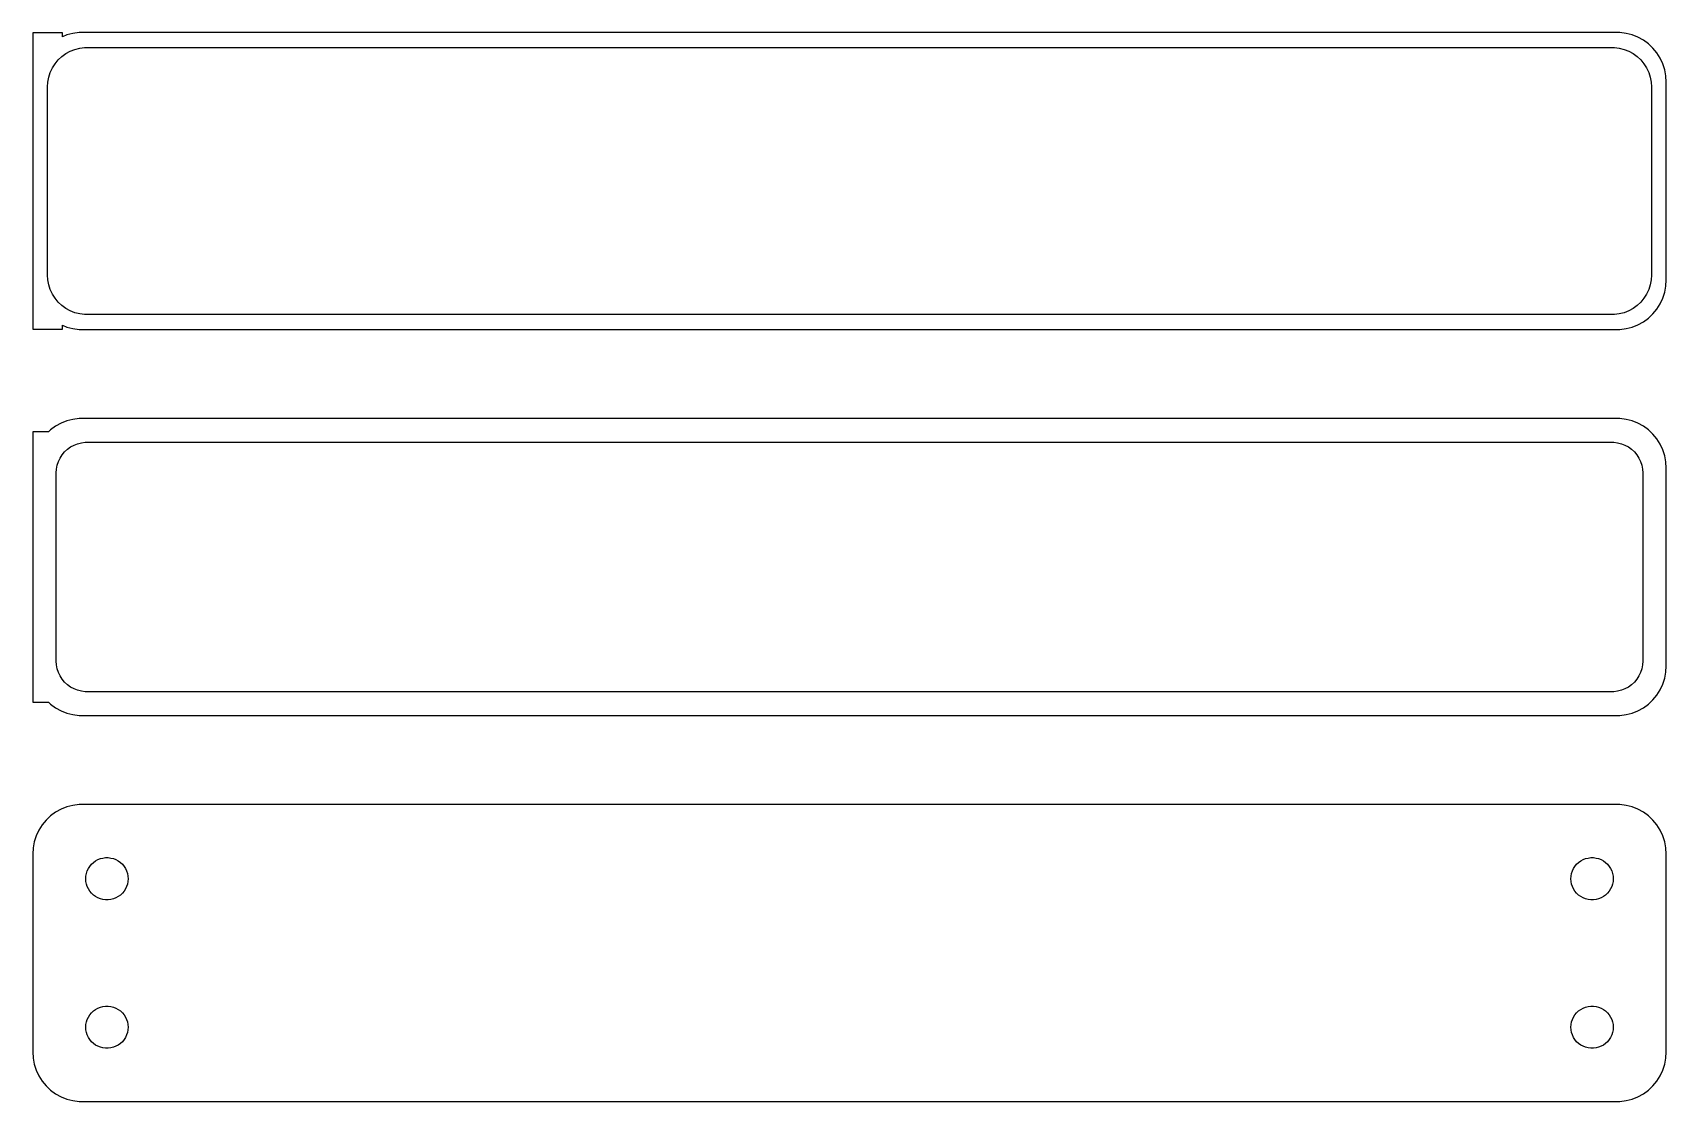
# Model space of a CAD drawing. Header units: metres. Extents: x -82 to 82, y 102 to 210.
import ezdxf

# ---------------------------------------------------------------- set-up
doc = ezdxf.new("R2010")
doc.units = ezdxf.units.M

msp = doc.modelspace()

# ---------------------------------------------------------------- linework, layer by layer
for p, q in [((-79.5, 209.979), (-82.5, 209.979)), ((-82.5, 209.979), (-82.5, 180.021)), ((-79.5, 209.575), (-79.5, 209.979)), ((-79.0451, 209.755), (-79.5, 209.575)), ((-78.4369, 209.911), (-79.0451, 209.755)), ((-77.8139, 209.99), (-78.4369, 209.911)), ((77.8139, 209.99), (-77.8139, 209.99)), ((78.4369, 209.911), (77.8139, 209.99)), ((79.0451, 209.755), (78.4369, 209.911)), ((79.6289, 209.524), (79.0451, 209.755)), ((-79.1433, 207.877), (-78.7031, 208.119)), ((-78.7031, 208.119), (-78.2361, 208.304)), ((-78.2361, 208.304), (-77.7495, 208.429)), ((-77.7495, 208.429), (-77.2512, 208.492)), ((-77.2512, 208.492), (77.2512, 208.492)), ((77.2512, 208.492), (77.7495, 208.429)), ((77.7495, 208.429), (78.2361, 208.304)), ((78.2361, 208.304), (78.7031, 208.119)), ((78.7031, 208.119), (79.1433, 207.877)), ((80.1791, 209.222), (79.6289, 209.524)), ((80.6871, 208.853), (80.1791, 209.222)), ((81.1448, 208.423), (80.6871, 208.853)), ((81.5451, 207.939), (81.1448, 208.423)), ((81.8815, 207.409), (81.5451, 207.939)), ((-80.7191, 205.972), (-80.5052, 206.427)), ((-80.5052, 206.427), (-80.2361, 206.851)), ((-80.2361, 206.851), (-79.9159, 207.238)), ((-79.9159, 207.238), (-79.5497, 207.582)), ((-79.5497, 207.582), (-79.1433, 207.877)), ((79.1433, 207.877), (79.5497, 207.582)), ((79.5497, 207.582), (79.9159, 207.238)), ((79.9159, 207.238), (80.2361, 206.851)), ((80.2361, 206.851), (80.5052, 206.427)), ((80.5052, 206.427), (80.7191, 205.972)), ((82.1489, 206.841), (81.8815, 207.409)), ((82.3429, 206.243), (82.1489, 206.841)), ((-81, 204.5), (-80.9685, 205.001)), ((-80.9685, 205.001), (-80.8743, 205.495)), ((-80.8743, 205.495), (-80.7191, 205.972)), ((80.7191, 205.972), (80.8743, 205.495)), ((80.8743, 205.495), (80.9685, 205.001)), ((80.9685, 205.001), (81, 204.5)), ((82.4606, 205.627), (82.3429, 206.243)), ((82.5, 205), (82.4606, 205.627)), ((82.5, 185), (82.5, 205)), ((-81, 185.5), (-81, 204.5)), ((81, 204.5), (81, 185.5)), ((-80.9685, 184.999), (-81, 185.5)), ((-80.8743, 184.505), (-80.9685, 184.999)), ((80.9685, 184.999), (80.8743, 184.505)), ((81, 185.5), (80.9685, 184.999)), ((82.4606, 184.373), (82.5, 185)), ((-80.7191, 184.028), (-80.8743, 184.505)), ((-80.5052, 183.573), (-80.7191, 184.028)), ((-80.2361, 183.149), (-80.5052, 183.573)), ((80.5052, 183.573), (80.2361, 183.149)), ((80.7191, 184.028), (80.5052, 183.573)), ((80.8743, 184.505), (80.7191, 184.028)), ((81.8815, 182.591), (82.1489, 183.159)), ((82.1489, 183.159), (82.3429, 183.757)), ((82.3429, 183.757), (82.4606, 184.373)), ((-79.9159, 182.762), (-80.2361, 183.149)), ((-79.5497, 182.418), (-79.9159, 182.762)), ((-79.1433, 182.123), (-79.5497, 182.418)), ((-78.7031, 181.881), (-79.1433, 182.123)), ((-78.2361, 181.696), (-78.7031, 181.881)), ((-77.7495, 181.571), (-78.2361, 181.696)), ((-77.2512, 181.508), (-77.7495, 181.571)), ((77.2512, 181.508), (-77.2512, 181.508)), ((77.7495, 181.571), (77.2512, 181.508)), ((78.2361, 181.696), (77.7495, 181.571)), ((78.7031, 181.881), (78.2361, 181.696)), ((79.1433, 182.123), (78.7031, 181.881)), ((79.5497, 182.418), (79.1433, 182.123)), ((79.9159, 182.762), (79.5497, 182.418)), ((80.2361, 183.149), (79.9159, 182.762)), ((80.6871, 181.147), (81.1448, 181.577)), ((81.1448, 181.577), (81.5451, 182.061)), ((81.5451, 182.061), (81.8815, 182.591)), ((-82.5, 180.021), (-79.5, 180.021)), ((-79.5, 180.021), (-79.5, 180.425)), ((-79.5, 180.425), (-79.0451, 180.245)), ((-79.0451, 180.245), (-78.4369, 180.089)), ((-78.4369, 180.089), (-77.8139, 180.01)), ((-77.8139, 180.01), (77.8139, 180.01)), ((77.8139, 180.01), (78.4369, 180.089)), ((78.4369, 180.089), (79.0451, 180.245)), ((79.0451, 180.245), (79.6289, 180.476)), ((79.6289, 180.476), (80.1791, 180.778)), ((80.1791, 180.778), (80.6871, 181.147)), ((-80.1791, 170.222), (-80.6871, 169.853)), ((-79.6289, 170.524), (-80.1791, 170.222)), ((-79.0451, 170.755), (-79.6289, 170.524)), ((-78.4369, 170.911), (-79.0451, 170.755)), ((-77.8139, 170.99), (-78.4369, 170.911)), ((77.8139, 170.99), (-77.8139, 170.99)), ((78.4369, 170.911), (77.8139, 170.99)), ((79.0451, 170.755), (78.4369, 170.911)), ((79.6289, 170.524), (79.0451, 170.755)), ((80.1791, 170.222), (79.6289, 170.524)), ((80.6871, 169.853), (80.1791, 170.222)), ((-80.9, 169.653), (-82.5, 169.653)), ((-82.5, 169.653), (-82.5, 142.347)), ((-80.6871, 169.853), (-80.9, 169.653)), ((-78.668, 168.128), (-78.3254, 168.317)), ((-78.3254, 168.317), (-77.9619, 168.461)), ((-77.9619, 168.461), (-77.5833, 168.558)), ((-77.5833, 168.558), (-77.1955, 168.607)), ((-77.1955, 168.607), (77.1955, 168.607)), ((77.1955, 168.607), (77.5833, 168.558)), ((77.5833, 168.558), (77.9619, 168.461)), ((77.9619, 168.461), (78.3254, 168.317)), ((78.3254, 168.317), (78.668, 168.128)), ((81.1448, 169.423), (80.6871, 169.853)), ((81.5451, 168.939), (81.1448, 169.423)), ((81.8815, 168.409), (81.5451, 168.939)), ((82.1489, 167.841), (81.8815, 168.409)), ((-79.8943, 166.646), (-79.7279, 167)), ((-79.7279, 167), (-79.5184, 167.33)), ((-79.5184, 167.33), (-79.2692, 167.631)), ((-79.2692, 167.631), (-78.9843, 167.899)), ((-78.9843, 167.899), (-78.668, 168.128)), ((78.668, 168.128), (78.9843, 167.899)), ((78.9843, 167.899), (79.2692, 167.631)), ((79.2692, 167.631), (79.5184, 167.33)), ((79.5184, 167.33), (79.7279, 167)), ((79.7279, 167), (79.8943, 166.646)), ((82.3429, 167.243), (82.1489, 167.841)), ((82.4606, 166.627), (82.3429, 167.243)), ((-80.1129, 165.5), (-80.0884, 165.89)), ((-80.1129, 146.5), (-80.1129, 165.5)), ((-80.0884, 165.89), (-80.0151, 166.274)), ((-80.0151, 166.274), (-79.8943, 166.646)), ((79.8943, 166.646), (80.0151, 166.274)), ((80.0151, 166.274), (80.0884, 165.89)), ((80.0884, 165.89), (80.1129, 165.5)), ((80.1129, 165.5), (80.1129, 146.5)), ((82.5, 166), (82.4606, 166.627)), ((82.5, 146), (82.5, 166)), ((-80.0884, 146.11), (-80.1129, 146.5)), ((-80.0151, 145.726), (-80.0884, 146.11)), ((-79.8943, 145.354), (-80.0151, 145.726)), ((-79.7279, 145), (-79.8943, 145.354)), ((79.8943, 145.354), (79.7279, 145)), ((80.0151, 145.726), (79.8943, 145.354)), ((80.0884, 146.11), (80.0151, 145.726)), ((80.1129, 146.5), (80.0884, 146.11)), ((82.3429, 144.757), (82.4606, 145.373)), ((82.4606, 145.373), (82.5, 146)), ((-79.5184, 144.67), (-79.7279, 145)), ((-79.2692, 144.369), (-79.5184, 144.67)), ((-78.9843, 144.101), (-79.2692, 144.369)), ((-78.668, 143.872), (-78.9843, 144.101)), ((-78.3254, 143.683), (-78.668, 143.872)), ((-77.9619, 143.539), (-78.3254, 143.683)), ((78.3254, 143.683), (77.9619, 143.539)), ((78.668, 143.872), (78.3254, 143.683)), ((78.9843, 144.101), (78.668, 143.872)), ((79.2692, 144.369), (78.9843, 144.101)), ((79.5184, 144.67), (79.2692, 144.369)), ((79.7279, 145), (79.5184, 144.67)), ((81.5451, 143.061), (81.8815, 143.591)), ((81.8815, 143.591), (82.1489, 144.159)), ((82.1489, 144.159), (82.3429, 144.757)), ((-82.5, 142.347), (-80.9, 142.347)), ((-80.9, 142.347), (-80.6871, 142.147)), ((-80.6871, 142.147), (-80.1791, 141.778)), ((-77.5833, 143.442), (-77.9619, 143.539)), ((-77.1955, 143.393), (-77.5833, 143.442)), ((77.1955, 143.393), (-77.1955, 143.393)), ((77.5833, 143.442), (77.1955, 143.393)), ((77.9619, 143.539), (77.5833, 143.442)), ((80.1791, 141.778), (80.6871, 142.147)), ((80.6871, 142.147), (81.1448, 142.577)), ((81.1448, 142.577), (81.5451, 143.061)), ((-80.1791, 141.778), (-79.6289, 141.476)), ((-79.6289, 141.476), (-79.0451, 141.245)), ((-79.0451, 141.245), (-78.4369, 141.089)), ((-78.4369, 141.089), (-77.8139, 141.01)), ((-77.8139, 141.01), (77.8139, 141.01)), ((77.8139, 141.01), (78.4369, 141.089)), ((78.4369, 141.089), (79.0451, 141.245)), ((79.0451, 141.245), (79.6289, 141.476)), ((79.6289, 141.476), (80.1791, 141.778)), ((-81.1448, 130.423), (-81.5451, 129.939)), ((-80.6871, 130.853), (-81.1448, 130.423)), ((-80.1791, 131.222), (-80.6871, 130.853)), ((-79.6289, 131.524), (-80.1791, 131.222)), ((-79.0451, 131.755), (-79.6289, 131.524)), ((-78.4369, 131.911), (-79.0451, 131.755)), ((-77.8139, 131.99), (-78.4369, 131.911)), ((77.8139, 131.99), (-77.8139, 131.99)), ((78.4369, 131.911), (77.8139, 131.99)), ((79.0451, 131.755), (78.4369, 131.911)), ((79.6289, 131.524), (79.0451, 131.755)), ((80.1791, 131.222), (79.6289, 131.524)), ((80.6871, 130.853), (80.1791, 131.222)), ((81.1448, 130.423), (80.6871, 130.853)), ((81.5451, 129.939), (81.1448, 130.423)), ((-82.1489, 128.841), (-82.3429, 128.243)), ((-81.8815, 129.409), (-82.1489, 128.841)), ((-81.5451, 129.939), (-81.8815, 129.409)), ((81.8815, 129.409), (81.5451, 129.939)), ((82.1489, 128.841), (81.8815, 129.409)), ((82.3429, 128.243), (82.1489, 128.841)), ((-82.4606, 127.627), (-82.5, 127)), ((-82.3429, 128.243), (-82.4606, 127.627)), ((82.4606, 127.627), (82.3429, 128.243)), ((82.5, 127), (82.4606, 127.627)), ((-82.5, 127), (-82.5, 107)), ((-76.9853, 125.286), (-76.8712, 125.529)), ((-76.8712, 125.529), (-76.7275, 125.755)), ((-76.7275, 125.755), (-76.5566, 125.962)), ((-76.5566, 125.962), (-76.3611, 126.145)), ((-76.3611, 126.145), (-76.1441, 126.303)), ((-76.1441, 126.303), (-75.9092, 126.432)), ((-75.9092, 126.432), (-75.6598, 126.531)), ((-75.6598, 126.531), (-75.4001, 126.597)), ((-75.4001, 126.597), (-75.1341, 126.631)), ((-75.1341, 126.631), (-74.8659, 126.631)), ((-74.8659, 126.631), (-74.5999, 126.597)), ((-74.5999, 126.597), (-74.3401, 126.531)), ((-74.3401, 126.531), (-74.0908, 126.432)), ((-74.0908, 126.432), (-73.8559, 126.303)), ((-73.8559, 126.303), (-73.6389, 126.145)), ((-73.6389, 126.145), (-73.4434, 125.962)), ((-73.4434, 125.962), (-73.2725, 125.755)), ((-73.2725, 125.755), (-73.1288, 125.529)), ((-73.1288, 125.529), (-73.0146, 125.286)), ((73.0146, 125.286), (73.1288, 125.529)), ((73.1288, 125.529), (73.2725, 125.755)), ((73.2725, 125.755), (73.4434, 125.962)), ((73.4434, 125.962), (73.6389, 126.145)), ((73.6389, 126.145), (73.8559, 126.303)), ((73.8559, 126.303), (74.0908, 126.432)), ((74.0908, 126.432), (74.3401, 126.531)), ((74.3401, 126.531), (74.5999, 126.597)), ((74.5999, 126.597), (74.8659, 126.631)), ((74.8659, 126.631), (75.1341, 126.631)), ((75.1341, 126.631), (75.4001, 126.597)), ((75.4001, 126.597), (75.6598, 126.531)), ((75.6598, 126.531), (75.9092, 126.432)), ((75.9092, 126.432), (76.1441, 126.303)), ((76.1441, 126.303), (76.3611, 126.145)), ((76.3611, 126.145), (76.5566, 125.962)), ((76.5566, 125.962), (76.7275, 125.755)), ((76.7275, 125.755), (76.8712, 125.529)), ((76.8712, 125.529), (76.9853, 125.286)), ((82.5, 107), (82.5, 127)), ((-77.1353, 124.5), (-77.1185, 124.768)), ((-77.1185, 124.232), (-77.1353, 124.5)), ((-77.1185, 124.768), (-77.0682, 125.031)), ((-77.0682, 123.969), (-77.1185, 124.232)), ((-77.0682, 125.031), (-76.9853, 125.286)), ((-76.9853, 123.714), (-77.0682, 123.969)), ((-73.0146, 125.286), (-72.9318, 125.031)), ((-72.9318, 123.969), (-73.0146, 123.714)), ((-72.9318, 125.031), (-72.8815, 124.768)), ((-72.8815, 124.232), (-72.9318, 123.969)), ((-72.8815, 124.768), (-72.8647, 124.5)), ((-72.8647, 124.5), (-72.8815, 124.232)), ((72.8647, 124.5), (72.8815, 124.768)), ((72.8815, 124.232), (72.8647, 124.5)), ((72.8815, 124.768), (72.9318, 125.031)), ((72.9318, 123.969), (72.8815, 124.232)), ((72.9318, 125.031), (73.0146, 125.286)), ((73.0146, 123.714), (72.9318, 123.969)), ((76.9853, 125.286), (77.0682, 125.031)), ((77.0682, 123.969), (76.9853, 123.714)), ((77.0682, 125.031), (77.1185, 124.768)), ((77.1185, 124.232), (77.0682, 123.969)), ((77.1185, 124.768), (77.1353, 124.5)), ((77.1353, 124.5), (77.1185, 124.232)), ((-76.8712, 123.471), (-76.9853, 123.714)), ((-76.7275, 123.245), (-76.8712, 123.471)), ((-76.5566, 123.038), (-76.7275, 123.245)), ((-76.3611, 122.855), (-76.5566, 123.038)), ((-76.1441, 122.697), (-76.3611, 122.855)), ((-75.9092, 122.568), (-76.1441, 122.697)), ((-75.6598, 122.469), (-75.9092, 122.568)), ((-75.4001, 122.403), (-75.6598, 122.469)), ((-75.1341, 122.369), (-75.4001, 122.403)), ((-74.8659, 122.369), (-75.1341, 122.369)), ((-74.5999, 122.403), (-74.8659, 122.369)), ((-74.3401, 122.469), (-74.5999, 122.403)), ((-74.0908, 122.568), (-74.3401, 122.469)), ((-73.8559, 122.697), (-74.0908, 122.568)), ((-73.6389, 122.855), (-73.8559, 122.697)), ((-73.4434, 123.038), (-73.6389, 122.855)), ((-73.2725, 123.245), (-73.4434, 123.038)), ((-73.1288, 123.471), (-73.2725, 123.245)), ((-73.0146, 123.714), (-73.1288, 123.471)), ((73.1288, 123.471), (73.0146, 123.714)), ((73.2725, 123.245), (73.1288, 123.471)), ((73.4434, 123.038), (73.2725, 123.245)), ((73.6389, 122.855), (73.4434, 123.038)), ((73.8559, 122.697), (73.6389, 122.855)), ((74.0908, 122.568), (73.8559, 122.697)), ((74.3401, 122.469), (74.0908, 122.568)), ((74.5999, 122.403), (74.3401, 122.469)), ((74.8659, 122.369), (74.5999, 122.403)), ((75.1341, 122.369), (74.8659, 122.369)), ((75.4001, 122.403), (75.1341, 122.369)), ((75.6598, 122.469), (75.4001, 122.403)), ((75.9092, 122.568), (75.6598, 122.469)), ((76.1441, 122.697), (75.9092, 122.568)), ((76.3611, 122.855), (76.1441, 122.697)), ((76.5566, 123.038), (76.3611, 122.855)), ((76.7275, 123.245), (76.5566, 123.038)), ((76.8712, 123.471), (76.7275, 123.245)), ((76.9853, 123.714), (76.8712, 123.471)), ((-76.8712, 110.529), (-76.7275, 110.755)), ((-76.7275, 110.755), (-76.5566, 110.962)), ((-76.5566, 110.962), (-76.3611, 111.145)), ((-76.3611, 111.145), (-76.1441, 111.303)), ((-76.1441, 111.303), (-75.9092, 111.432)), ((-75.9092, 111.432), (-75.6598, 111.531)), ((-75.6598, 111.531), (-75.4001, 111.597)), ((-75.4001, 111.597), (-75.1341, 111.631)), ((-75.1341, 111.631), (-74.8659, 111.631)), ((-74.8659, 111.631), (-74.5999, 111.597)), ((-74.5999, 111.597), (-74.3401, 111.531)), ((-74.3401, 111.531), (-74.0908, 111.432)), ((-74.0908, 111.432), (-73.8559, 111.303)), ((-73.8559, 111.303), (-73.6389, 111.145)), ((-73.6389, 111.145), (-73.4434, 110.962)), ((-73.4434, 110.962), (-73.2725, 110.755)), ((-73.2725, 110.755), (-73.1288, 110.529)), ((73.1288, 110.529), (73.2725, 110.755)), ((73.2725, 110.755), (73.4434, 110.962)), ((73.4434, 110.962), (73.6389, 111.145)), ((73.6389, 111.145), (73.8559, 111.303)), ((73.8559, 111.303), (74.0908, 111.432)), ((74.0908, 111.432), (74.3401, 111.531)), ((74.3401, 111.531), (74.5999, 111.597)), ((74.5999, 111.597), (74.8659, 111.631)), ((74.8659, 111.631), (75.1341, 111.631)), ((75.1341, 111.631), (75.4001, 111.597)), ((75.4001, 111.597), (75.6598, 111.531)), ((75.6598, 111.531), (75.9092, 111.432)), ((75.9092, 111.432), (76.1441, 111.303)), ((76.1441, 111.303), (76.3611, 111.145)), ((76.3611, 111.145), (76.5566, 110.962)), ((76.5566, 110.962), (76.7275, 110.755)), ((76.7275, 110.755), (76.8712, 110.529)), ((-77.1353, 109.5), (-77.1185, 109.768)), ((-77.1185, 109.232), (-77.1353, 109.5)), ((-77.1185, 109.768), (-77.0682, 110.031)), ((-77.0682, 108.969), (-77.1185, 109.232)), ((-77.0682, 110.031), (-76.9853, 110.286)), ((-76.9853, 108.714), (-77.0682, 108.969)), ((-76.9853, 110.286), (-76.8712, 110.529)), ((-73.1288, 110.529), (-73.0146, 110.286)), ((-73.0146, 110.286), (-72.9318, 110.031)), ((-72.9318, 108.969), (-73.0146, 108.714)), ((-72.9318, 110.031), (-72.8815, 109.768)), ((-72.8815, 109.232), (-72.9318, 108.969)), ((-72.8815, 109.768), (-72.8647, 109.5)), ((-72.8647, 109.5), (-72.8815, 109.232)), ((72.8647, 109.5), (72.8815, 109.768)), ((72.8815, 109.232), (72.8647, 109.5)), ((72.8815, 109.768), (72.9318, 110.031)), ((72.9318, 108.969), (72.8815, 109.232)), ((72.9318, 110.031), (73.0146, 110.286)), ((73.0146, 108.714), (72.9318, 108.969)), ((73.0146, 110.286), (73.1288, 110.529)), ((76.8712, 110.529), (76.9853, 110.286)), ((76.9853, 110.286), (77.0682, 110.031)), ((77.0682, 108.969), (76.9853, 108.714)), ((77.0682, 110.031), (77.1185, 109.768)), ((77.1185, 109.232), (77.0682, 108.969)), ((77.1185, 109.768), (77.1353, 109.5)), ((77.1353, 109.5), (77.1185, 109.232)), ((-76.8712, 108.471), (-76.9853, 108.714)), ((-76.7275, 108.245), (-76.8712, 108.471)), ((-76.5566, 108.038), (-76.7275, 108.245)), ((-76.3611, 107.855), (-76.5566, 108.038)), ((-76.1441, 107.697), (-76.3611, 107.855)), ((-75.9092, 107.568), (-76.1441, 107.697)), ((-75.6598, 107.469), (-75.9092, 107.568)), ((-75.4001, 107.403), (-75.6598, 107.469)), ((-75.1341, 107.369), (-75.4001, 107.403)), ((-74.8659, 107.369), (-75.1341, 107.369)), ((-74.5999, 107.403), (-74.8659, 107.369)), ((-74.3401, 107.469), (-74.5999, 107.403)), ((-74.0908, 107.568), (-74.3401, 107.469)), ((-73.8559, 107.697), (-74.0908, 107.568)), ((-73.6389, 107.855), (-73.8559, 107.697)), ((-73.4434, 108.038), (-73.6389, 107.855)), ((-73.2725, 108.245), (-73.4434, 108.038)), ((-73.1288, 108.471), (-73.2725, 108.245)), ((-73.0146, 108.714), (-73.1288, 108.471)), ((73.1288, 108.471), (73.0146, 108.714)), ((73.2725, 108.245), (73.1288, 108.471)), ((73.4434, 108.038), (73.2725, 108.245)), ((73.6389, 107.855), (73.4434, 108.038)), ((73.8559, 107.697), (73.6389, 107.855)), ((74.0908, 107.568), (73.8559, 107.697)), ((74.3401, 107.469), (74.0908, 107.568)), ((74.5999, 107.403), (74.3401, 107.469)), ((74.8659, 107.369), (74.5999, 107.403)), ((75.1341, 107.369), (74.8659, 107.369)), ((75.4001, 107.403), (75.1341, 107.369)), ((75.6598, 107.469), (75.4001, 107.403)), ((75.9092, 107.568), (75.6598, 107.469)), ((76.1441, 107.697), (75.9092, 107.568)), ((76.3611, 107.855), (76.1441, 107.697)), ((76.5566, 108.038), (76.3611, 107.855)), ((76.7275, 108.245), (76.5566, 108.038)), ((76.8712, 108.471), (76.7275, 108.245)), ((76.9853, 108.714), (76.8712, 108.471)), ((-82.5, 107), (-82.4606, 106.373)), ((-82.4606, 106.373), (-82.3429, 105.757)), ((-82.3429, 105.757), (-82.1489, 105.159)), ((82.1489, 105.159), (82.3429, 105.757)), ((82.3429, 105.757), (82.4606, 106.373)), ((82.4606, 106.373), (82.5, 107)), ((-82.1489, 105.159), (-81.8815, 104.591)), ((-81.8815, 104.591), (-81.5451, 104.061)), ((-81.5451, 104.061), (-81.1448, 103.577)), ((81.1448, 103.577), (81.5451, 104.061)), ((81.5451, 104.061), (81.8815, 104.591)), ((81.8815, 104.591), (82.1489, 105.159)), ((-81.1448, 103.577), (-80.6871, 103.147)), ((-80.6871, 103.147), (-80.1791, 102.778)), ((-80.1791, 102.778), (-79.6289, 102.476)), ((-79.6289, 102.476), (-79.0451, 102.245)), ((79.0451, 102.245), (79.6289, 102.476)), ((79.6289, 102.476), (80.1791, 102.778)), ((80.1791, 102.778), (80.6871, 103.147)), ((80.6871, 103.147), (81.1448, 103.577)), ((-79.0451, 102.245), (-78.4369, 102.089)), ((-78.4369, 102.089), (-77.8139, 102.01)), ((-77.8139, 102.01), (77.8139, 102.01)), ((77.8139, 102.01), (78.4369, 102.089)), ((78.4369, 102.089), (79.0451, 102.245))]:
    msp.add_line(p, q)

doc.saveas('drawing.dxf')
